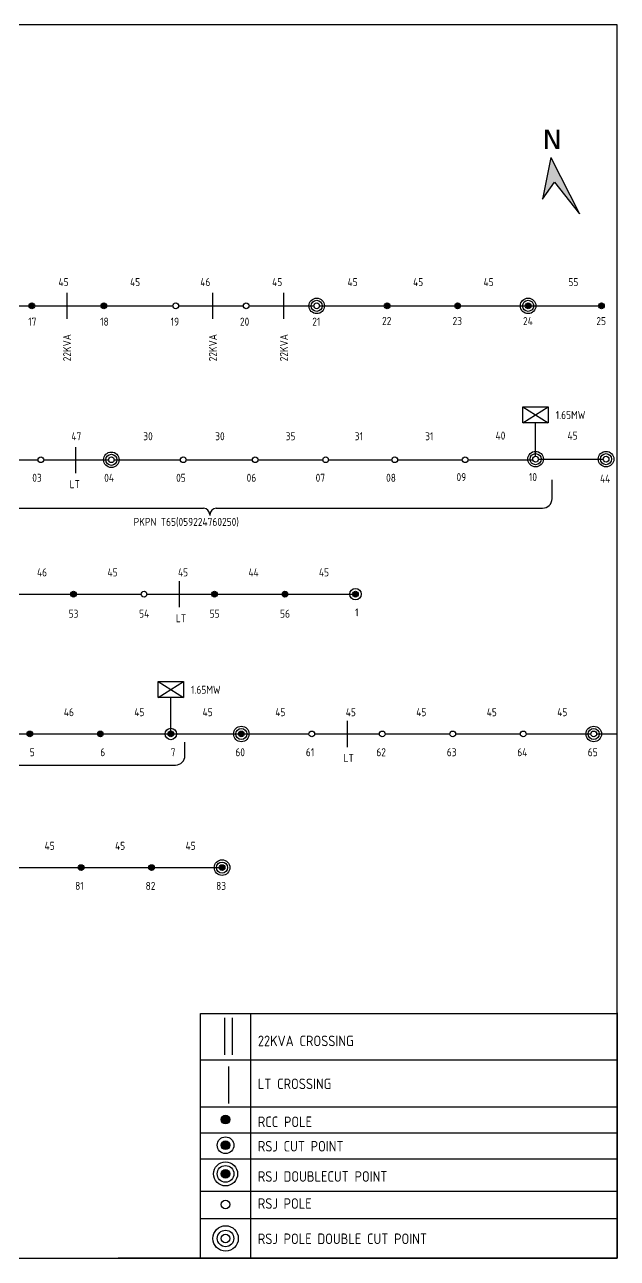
# Model space of a CAD drawing. Header units: millimetres. Extents: x 48530 to 51620, y -10326 to -9463.
# Drawn here: x 49331 to 49742, y -10326 to -9469 of the extents above; entities that cross this region are included whole.
import ezdxf

# ---------------------------------------------------------------- set-up
doc = ezdxf.new("R2010")
doc.units = ezdxf.units.MM
doc.styles.get("Standard").update_dxf_attribs({"font": 'dim.shx'})
pattern_1 = [(360, (744.292, -43.956), (2e-15, 6.985), [5.08, -1.905]), (90, (744.292, -43.956), (-6.985, 2e-15), [5.08, -1.905])]
pattern_2 = [(360, (794.2475, -43.956), (2e-15, 6.985), [5.08, -1.905]), (90, (794.2475, -43.956), (-6.985, 2e-15), [5.08, -1.905])]
pattern_3 = [(360, (991.0705, -43.956), (2e-15, 6.985), [5.08, -1.905]), (90, (991.0705, -43.956), (-6.985, 2e-15), [5.08, -1.905])]
pattern_4 = [(360, (1040.026, -43.956), (2e-15, 6.985), [5.08, -1.905]), (90, (1040.026, -43.956), (-6.985, 2e-15), [5.08, -1.905])]
pattern_5 = [(270, (58984.84, 38726.9506), (6.985, -1e-15), [5.08, -1.905]), (360, (58984.84, 38726.9506), (2e-15, 6.985), [5.08, -1.905])]
pattern_6 = [(270, (59082.7516, 38726.9506), (6.985, -1e-15), [5.08, -1.905]), (360, (59082.7516, 38726.9506), (2e-15, 6.985), [5.08, -1.905])]
pattern_7 = [(270, (59131.7074, 38726.9506), (6.985, -1e-15), [5.08, -1.905]), (360, (59131.7074, 38726.9506), (2e-15, 6.985), [5.08, -1.905])]
pattern_8 = [(270, (59101.376, 38629.806), (6.985, -1e-15), [5.08, -1.905]), (360, (59101.376, 38629.806), (2e-15, 6.985), [5.08, -1.905])]
pattern_9 = [(270, (58990.092, 38536.934), (6.985, -1e-15), [5.08, -1.905]), (360, (58990.092, 38536.934), (2e-15, 6.985), [5.08, -1.905])]
pattern_10 = [(270, (59039.048, 38536.934), (6.985, -1e-15), [5.08, -1.905]), (360, (59039.048, 38536.934), (2e-15, 6.985), [5.08, -1.905])]
pattern_11 = [(270, (59088.0034, 38536.934), (6.985, -1e-15), [5.08, -1.905]), (360, (59088.0034, 38536.934), (2e-15, 6.985), [5.08, -1.905])]
pattern_12 = [(270, (58954.509, 38629.806), (6.985, -1e-15), [5.08, -1.905]), (360, (58954.509, 38629.806), (2e-15, 6.985), [5.08, -1.905])]
pattern_13 = [(270, (59003.4644, 38629.806), (6.985, -1e-15), [5.08, -1.905]), (360, (59003.4644, 38629.806), (2e-15, 6.985), [5.08, -1.905])]
pattern_14 = [(270, (59052.42, 38629.806), (6.985, -1e-15), [5.08, -1.905]), (360, (59052.42, 38629.806), (2e-15, 6.985), [5.08, -1.905])]
pattern_15 = [(360, (1088.982, -43.956), (2e-15, 6.985), [5.08, -1.905]), (90, (1088.982, -43.956), (-6.985, 2e-15), [5.08, -1.905])]
pattern_16 = [(360, (1139.906, -43.956), (2e-15, 6.985), [5.08, -1.905]), (90, (1139.906, -43.956), (-6.985, 2e-15), [5.08, -1.905])]
pattern_17 = [(270, (59180.663, 38726.9506), (6.985, -1e-15), [5.08, -1.905]), (360, (59180.663, 38726.9506), (2e-15, 6.985), [5.08, -1.905])]

msp = doc.modelspace()

# ---------------------------------------------------------------- hatches: boundary and pattern name
h = msp.add_hatch(color=256)
h.dxf.hatch_style = 1
h.paths.add_polyline_path([(49696.11, -9561.07), (49690.38, -9590), (49698.68, -9578.29), (49716.05, -9600.19)])
h = msp.add_hatch()
h.set_pattern_fill('ANGLE', color=256)
h.set_pattern_definition(pattern_1)
h.paths.add_polyline_path([(49337.71, -9664.14, 1), (49333.75, -9664.14, 1)])
h = msp.add_hatch()
h.set_pattern_fill('ANGLE', color=256)
h.set_pattern_definition(pattern_1)
h.paths.add_polyline_path([(49333.75, -9664.14, 1), (49337.71, -9664.14, 1)])
h = msp.add_hatch(color=256)
h.dxf.hatch_style = 1
h.paths.add_polyline_path([(49333.75, -9664.14, 1), (49337.71, -9664.14, 1)])
h = msp.add_hatch()
h.set_pattern_fill('ANGLE', color=256)
h.set_pattern_definition(pattern_1)
h.paths.add_polyline_path([(49337.71, -9664.14, 1), (49333.75, -9664.14, 1)])
h = msp.add_hatch()
h.set_pattern_fill('ANGLE', color=256)
h.set_pattern_definition(pattern_1)
h.paths.add_polyline_path([(49333.75, -9664.14, 1), (49337.71, -9664.14, 1)])
h = msp.add_hatch(color=256)
h.dxf.hatch_style = 1
h.paths.add_polyline_path([(49333.75, -9664.14, 1), (49337.71, -9664.14, 1)])
h = msp.add_hatch()
h.set_pattern_fill('ANGLE', color=256)
h.set_pattern_definition(pattern_2)
h.paths.add_polyline_path([(49387.67, -9664.14, 1), (49383.71, -9664.14, 1)])
h = msp.add_hatch()
h.set_pattern_fill('ANGLE', color=256)
h.set_pattern_definition(pattern_2)
h.paths.add_polyline_path([(49383.71, -9664.14, 1), (49387.67, -9664.14, 1)])
h = msp.add_hatch(color=256)
h.dxf.hatch_style = 1
h.paths.add_polyline_path([(49383.71, -9664.14, 1), (49387.67, -9664.14, 1)])
h = msp.add_hatch()
h.set_pattern_fill('ANGLE', color=256)
h.set_pattern_definition(pattern_2)
h.paths.add_polyline_path([(49387.67, -9664.14, 1), (49383.71, -9664.14, 1)])
h = msp.add_hatch()
h.set_pattern_fill('ANGLE', color=256)
h.set_pattern_definition(pattern_2)
h.paths.add_polyline_path([(49383.71, -9664.14, 1), (49387.67, -9664.14, 1)])
h = msp.add_hatch(color=256)
h.dxf.hatch_style = 1
h.paths.add_polyline_path([(49383.71, -9664.14, 1), (49387.67, -9664.14, 1)])
h = msp.add_hatch()
h.set_pattern_fill('ANGLE', color=256)
h.set_pattern_definition(pattern_3)
h.paths.add_polyline_path([(49584.49, -9664.14, 1), (49580.53, -9664.14, 1)])
h = msp.add_hatch()
h.set_pattern_fill('ANGLE', color=256)
h.set_pattern_definition(pattern_3)
h.paths.add_polyline_path([(49580.53, -9664.14, 1), (49584.49, -9664.14, 1)])
h = msp.add_hatch(color=256)
h.dxf.hatch_style = 1
h.paths.add_polyline_path([(49580.53, -9664.14, 1), (49584.49, -9664.14, 1)])
h = msp.add_hatch()
h.set_pattern_fill('ANGLE', color=256)
h.set_pattern_definition(pattern_3)
h.paths.add_polyline_path([(49584.49, -9664.14, 1), (49580.53, -9664.14, 1)])
h = msp.add_hatch()
h.set_pattern_fill('ANGLE', color=256)
h.set_pattern_definition(pattern_3)
h.paths.add_polyline_path([(49580.53, -9664.14, 1), (49584.49, -9664.14, 1)])
h = msp.add_hatch(color=256)
h.dxf.hatch_style = 1
h.paths.add_polyline_path([(49580.53, -9664.14, 1), (49584.49, -9664.14, 1)])
h = msp.add_hatch()
h.set_pattern_fill('ANGLE', color=256)
h.set_pattern_definition(pattern_4)
h.paths.add_polyline_path([(49633.44, -9664.14, 1), (49629.49, -9664.14, 1)])
h = msp.add_hatch()
h.set_pattern_fill('ANGLE', color=256)
h.set_pattern_definition(pattern_4)
h.paths.add_polyline_path([(49629.49, -9664.14, 1), (49633.44, -9664.14, 1)])
h = msp.add_hatch(color=256)
h.dxf.hatch_style = 1
h.paths.add_polyline_path([(49629.49, -9664.14, 1), (49633.44, -9664.14, 1)])
h = msp.add_hatch()
h.set_pattern_fill('ANGLE', color=256)
h.set_pattern_definition(pattern_4)
h.paths.add_polyline_path([(49633.44, -9664.14, 1), (49629.49, -9664.14, 1)])
h = msp.add_hatch()
h.set_pattern_fill('ANGLE', color=256)
h.set_pattern_definition(pattern_4)
h.paths.add_polyline_path([(49629.49, -9664.14, 1), (49633.44, -9664.14, 1)])
h = msp.add_hatch(color=256)
h.dxf.hatch_style = 1
h.paths.add_polyline_path([(49629.49, -9664.14, 1), (49633.44, -9664.14, 1)])
h = msp.add_hatch()
h.set_pattern_fill('ANGLE', color=256)
h.set_pattern_definition(pattern_15)
h.paths.add_polyline_path([(49682.4, -9664.14, 1), (49678.44, -9664.14, 1)])
h = msp.add_hatch()
h.set_pattern_fill('ANGLE', color=256)
h.set_pattern_definition(pattern_15)
h.paths.add_polyline_path([(49678.44, -9664.14, 1), (49682.4, -9664.14, 1)])
h = msp.add_hatch(color=256)
h.dxf.hatch_style = 1
h.paths.add_polyline_path([(49682.4, -9664.14, 1), (49678.44, -9664.14, 1)])
h = msp.add_hatch()
h.set_pattern_fill('ANGLE', color=256)
h.set_pattern_definition(pattern_15)
h.paths.add_polyline_path([(49682.4, -9664.14, 1), (49678.44, -9664.14, 1)])
h = msp.add_hatch()
h.set_pattern_fill('ANGLE', color=256)
h.set_pattern_definition(pattern_15)
h.paths.add_polyline_path([(49678.44, -9664.14, 1), (49682.4, -9664.14, 1)])
h = msp.add_hatch(color=256)
h.dxf.hatch_style = 1
h.paths.add_polyline_path([(49682.4, -9664.14, 1), (49678.44, -9664.14, 1)])
h = msp.add_hatch()
h.set_pattern_fill('ANGLE', color=256)
h.set_pattern_definition(pattern_16)
h.paths.add_polyline_path([(49733.32, -9664.14, 1), (49729.37, -9664.14, 1)])
h = msp.add_hatch()
h.set_pattern_fill('ANGLE', color=256)
h.set_pattern_definition(pattern_16)
h.paths.add_polyline_path([(49729.37, -9664.14, 1), (49733.32, -9664.14, 1)])
h = msp.add_hatch(color=256)
h.dxf.hatch_style = 1
h.paths.add_polyline_path([(49729.37, -9664.14, 1), (49733.32, -9664.14, 1)])
h = msp.add_hatch()
h.set_pattern_fill('ANGLE', color=256)
h.set_pattern_definition(pattern_16)
h.paths.add_polyline_path([(49733.32, -9664.14, 1), (49729.37, -9664.14, 1)])
h = msp.add_hatch()
h.set_pattern_fill('ANGLE', color=256)
h.set_pattern_definition(pattern_16)
h.paths.add_polyline_path([(49729.37, -9664.14, 1), (49733.32, -9664.14, 1)])
h = msp.add_hatch(color=256)
h.dxf.hatch_style = 1
h.paths.add_polyline_path([(49729.37, -9664.14, 1), (49733.32, -9664.14, 1)])
h = msp.add_hatch()
h.set_pattern_fill('ANGLE', color=256, angle=-90)
h.set_pattern_definition(pattern_5)
h.paths.add_polyline_path([(49366.64, -9864.49, 1), (49362.68, -9864.49, 1)])
h = msp.add_hatch()
h.set_pattern_fill('ANGLE', color=256, angle=-90)
h.set_pattern_definition(pattern_5)
h.paths.add_polyline_path([(49366.64, -9864.49, 1), (49362.68, -9864.49, 1)])
h = msp.add_hatch(color=256)
h.dxf.hatch_style = 1
h.paths.add_polyline_path([(49366.64, -9864.49, 1), (49362.68, -9864.49, 1)])
h = msp.add_hatch()
h.set_pattern_fill('ANGLE', color=256, angle=-90)
h.set_pattern_definition(pattern_6)
h.paths.add_polyline_path([(49464.55, -9864.49, 1), (49460.59, -9864.49, 1)])
h = msp.add_hatch()
h.set_pattern_fill('ANGLE', color=256, angle=-90)
h.set_pattern_definition(pattern_6)
h.paths.add_polyline_path([(49464.55, -9864.49, 1), (49460.59, -9864.49, 1)])
h = msp.add_hatch(color=256)
h.dxf.hatch_style = 1
h.paths.add_polyline_path([(49464.55, -9864.49, 1), (49460.59, -9864.49, 1)])
h = msp.add_hatch()
h.set_pattern_fill('ANGLE', color=256, angle=-90)
h.set_pattern_definition(pattern_7)
h.paths.add_polyline_path([(49513.5, -9864.49, 1), (49509.55, -9864.49, 1)])
h = msp.add_hatch()
h.set_pattern_fill('ANGLE', color=256, angle=-90)
h.set_pattern_definition(pattern_7)
h.paths.add_polyline_path([(49513.5, -9864.49, 1), (49509.55, -9864.49, 1)])
h = msp.add_hatch(color=256)
h.dxf.hatch_style = 1
h.paths.add_polyline_path([(49513.5, -9864.49, 1), (49509.55, -9864.49, 1)])
h = msp.add_hatch()
h.set_pattern_fill('ANGLE', color=256, angle=-90)
h.set_pattern_definition(pattern_17)
h.paths.add_polyline_path([(49562.46, -9864.49, 1), (49558.5, -9864.49, 1)])
h = msp.add_hatch()
h.set_pattern_fill('ANGLE', color=256, angle=-90)
h.set_pattern_definition(pattern_17)
h.paths.add_polyline_path([(49562.46, -9864.49, 1), (49558.5, -9864.49, 1)])
h = msp.add_hatch(color=256)
h.dxf.hatch_style = 1
h.paths.add_polyline_path([(49562.46, -9864.49, 1), (49558.5, -9864.49, 1)])
h = msp.add_hatch()
h.set_pattern_fill('ANGLE', color=256, angle=-90)
h.set_pattern_definition(pattern_12)
h.paths.add_polyline_path([(49336.31, -9961.64, 1), (49332.35, -9961.64, 1)])
h = msp.add_hatch()
h.set_pattern_fill('ANGLE', color=256, angle=-90)
h.set_pattern_definition(pattern_12)
h.paths.add_polyline_path([(49336.31, -9961.64, 1), (49332.35, -9961.64, 1)])
h = msp.add_hatch(color=256)
h.dxf.hatch_style = 1
h.paths.add_polyline_path([(49336.31, -9961.64, 1), (49332.35, -9961.64, 1)])
h = msp.add_hatch()
h.set_pattern_fill('ANGLE', color=256, angle=-90)
h.set_pattern_definition(pattern_12)
h.paths.add_polyline_path([(49336.31, -9961.64, 1), (49332.35, -9961.64, 1)])
h = msp.add_hatch()
h.set_pattern_fill('ANGLE', color=256, angle=-90)
h.set_pattern_definition(pattern_12)
h.paths.add_polyline_path([(49336.31, -9961.64, 1), (49332.35, -9961.64, 1)])
h = msp.add_hatch(color=256)
h.dxf.hatch_style = 1
h.paths.add_polyline_path([(49336.31, -9961.64, 1), (49332.35, -9961.64, 1)])
h = msp.add_hatch()
h.set_pattern_fill('ANGLE', color=256, angle=-90)
h.set_pattern_definition(pattern_13)
h.paths.add_polyline_path([(49385.26, -9961.64, 1), (49381.31, -9961.64, 1)])
h = msp.add_hatch()
h.set_pattern_fill('ANGLE', color=256, angle=-90)
h.set_pattern_definition(pattern_13)
h.paths.add_polyline_path([(49385.26, -9961.64, 1), (49381.31, -9961.64, 1)])
h = msp.add_hatch(color=256)
h.dxf.hatch_style = 1
h.paths.add_polyline_path([(49385.26, -9961.64, 1), (49381.31, -9961.64, 1)])
h = msp.add_hatch()
h.set_pattern_fill('ANGLE', color=256, angle=-90)
h.set_pattern_definition(pattern_13)
h.paths.add_polyline_path([(49385.26, -9961.64, 1), (49381.31, -9961.64, 1)])
h = msp.add_hatch()
h.set_pattern_fill('ANGLE', color=256, angle=-90)
h.set_pattern_definition(pattern_13)
h.paths.add_polyline_path([(49385.26, -9961.64, 1), (49381.31, -9961.64, 1)])
h = msp.add_hatch(color=256)
h.dxf.hatch_style = 1
h.paths.add_polyline_path([(49385.26, -9961.64, 1), (49381.31, -9961.64, 1)])
h = msp.add_hatch()
h.set_pattern_fill('ANGLE', color=256, angle=-90)
h.set_pattern_definition(pattern_14)
h.paths.add_polyline_path([(49434.22, -9961.64, 1), (49430.26, -9961.64, 1)])
h = msp.add_hatch()
h.set_pattern_fill('ANGLE', color=256, angle=-90)
h.set_pattern_definition(pattern_14)
h.paths.add_polyline_path([(49434.22, -9961.64, 1), (49430.26, -9961.64, 1)])
h = msp.add_hatch(color=256)
h.dxf.hatch_style = 1
h.paths.add_polyline_path([(49434.22, -9961.64, 1), (49430.26, -9961.64, 1)])
h = msp.add_hatch()
h.set_pattern_fill('ANGLE', color=256, angle=-90)
h.set_pattern_definition(pattern_14)
h.paths.add_polyline_path([(49434.22, -9961.64, 1), (49430.26, -9961.64, 1)])
h = msp.add_hatch()
h.set_pattern_fill('ANGLE', color=256, angle=-90)
h.set_pattern_definition(pattern_14)
h.paths.add_polyline_path([(49434.22, -9961.64, 1), (49430.26, -9961.64, 1)])
h = msp.add_hatch(color=256)
h.dxf.hatch_style = 1
h.paths.add_polyline_path([(49434.22, -9961.64, 1), (49430.26, -9961.64, 1)])
h = msp.add_hatch()
h.set_pattern_fill('ANGLE', color=256, angle=-90)
h.set_pattern_definition(pattern_8)
h.paths.add_polyline_path([(49483.17, -9961.64, 1), (49479.22, -9961.64, 1)])
h = msp.add_hatch()
h.set_pattern_fill('ANGLE', color=256, angle=-90)
h.set_pattern_definition(pattern_8)
h.paths.add_polyline_path([(49483.17, -9961.64, 1), (49479.22, -9961.64, 1)])
h = msp.add_hatch(color=256)
h.dxf.hatch_style = 1
h.paths.add_polyline_path([(49483.17, -9961.64, 1), (49479.22, -9961.64, 1)])
h = msp.add_hatch()
h.set_pattern_fill('ANGLE', color=256, angle=-90)
h.set_pattern_definition(pattern_8)
h.paths.add_polyline_path([(49483.17, -9961.64, 1), (49479.22, -9961.64, 1)])
h = msp.add_hatch()
h.set_pattern_fill('ANGLE', color=256, angle=-90)
h.set_pattern_definition(pattern_8)
h.paths.add_polyline_path([(49483.17, -9961.64, 1), (49479.22, -9961.64, 1)])
h = msp.add_hatch(color=256)
h.dxf.hatch_style = 1
h.paths.add_polyline_path([(49483.17, -9961.64, 1), (49479.22, -9961.64, 1)])
h = msp.add_hatch()
h.set_pattern_fill('ANGLE', color=256, angle=-90)
h.set_pattern_definition(pattern_9)
h.paths.add_polyline_path([(49371.89, -10054.51, 1), (49367.93, -10054.51, 1)])
h = msp.add_hatch()
h.set_pattern_fill('ANGLE', color=256, angle=-90)
h.set_pattern_definition(pattern_9)
h.paths.add_polyline_path([(49371.89, -10054.51, 1), (49367.93, -10054.51, 1)])
h = msp.add_hatch(color=256)
h.dxf.hatch_style = 1
h.paths.add_polyline_path([(49371.89, -10054.51, 1), (49367.93, -10054.51, 1)])
h = msp.add_hatch()
h.set_pattern_fill('ANGLE', color=256, angle=-90)
h.set_pattern_definition(pattern_9)
h.paths.add_polyline_path([(49371.89, -10054.51, 1), (49367.93, -10054.51, 1)])
h = msp.add_hatch()
h.set_pattern_fill('ANGLE', color=256, angle=-90)
h.set_pattern_definition(pattern_9)
h.paths.add_polyline_path([(49371.89, -10054.51, 1), (49367.93, -10054.51, 1)])
h = msp.add_hatch(color=256)
h.dxf.hatch_style = 1
h.paths.add_polyline_path([(49371.89, -10054.51, 1), (49367.93, -10054.51, 1)])
h = msp.add_hatch()
h.set_pattern_fill('ANGLE', color=256, angle=-90)
h.set_pattern_definition(pattern_10)
h.paths.add_polyline_path([(49420.84, -10054.51, 1), (49416.89, -10054.51, 1)])
h = msp.add_hatch()
h.set_pattern_fill('ANGLE', color=256, angle=-90)
h.set_pattern_definition(pattern_10)
h.paths.add_polyline_path([(49420.84, -10054.51, 1), (49416.89, -10054.51, 1)])
h = msp.add_hatch(color=256)
h.dxf.hatch_style = 1
h.paths.add_polyline_path([(49420.84, -10054.51, 1), (49416.89, -10054.51, 1)])
h = msp.add_hatch()
h.set_pattern_fill('ANGLE', color=256, angle=-90)
h.set_pattern_definition(pattern_10)
h.paths.add_polyline_path([(49420.84, -10054.51, 1), (49416.89, -10054.51, 1)])
h = msp.add_hatch()
h.set_pattern_fill('ANGLE', color=256, angle=-90)
h.set_pattern_definition(pattern_10)
h.paths.add_polyline_path([(49420.84, -10054.51, 1), (49416.89, -10054.51, 1)])
h = msp.add_hatch(color=256)
h.dxf.hatch_style = 1
h.paths.add_polyline_path([(49420.84, -10054.51, 1), (49416.89, -10054.51, 1)])
h = msp.add_hatch()
h.set_pattern_fill('ANGLE', color=256, angle=-90)
h.set_pattern_definition(pattern_11)
h.paths.add_polyline_path([(49469.8, -10054.51, 1), (49465.84, -10054.51, 1)])
h = msp.add_hatch()
h.set_pattern_fill('ANGLE', color=256, angle=-90)
h.set_pattern_definition(pattern_11)
h.paths.add_polyline_path([(49469.8, -10054.51, 1), (49465.84, -10054.51, 1)])
h = msp.add_hatch(color=256)
h.dxf.hatch_style = 1
h.paths.add_polyline_path([(49469.8, -10054.51, 1), (49465.84, -10054.51, 1)])
h = msp.add_hatch()
h.set_pattern_fill('ANGLE', color=256, angle=-90)
h.set_pattern_definition(pattern_11)
h.paths.add_polyline_path([(49469.8, -10054.51, 1), (49465.84, -10054.51, 1)])
h = msp.add_hatch()
h.set_pattern_fill('ANGLE', color=256, angle=-90)
h.set_pattern_definition(pattern_11)
h.paths.add_polyline_path([(49469.8, -10054.51, 1), (49465.84, -10054.51, 1)])
h = msp.add_hatch(color=256)
h.dxf.hatch_style = 1
h.paths.add_polyline_path([(49469.8, -10054.51, 1), (49465.84, -10054.51, 1)])
h = msp.add_hatch(color=256)
h.dxf.hatch_style = 1
h.paths.add_polyline_path([(49473.29, -10229.65, 1), (49467.24, -10229.65, 1)])
h = msp.add_hatch(color=256)
h.dxf.hatch_style = 1
h.paths.add_polyline_path([(49473.29, -10247.47, 1), (49467.24, -10247.47, 1)])
h = msp.add_hatch(color=256)
h.dxf.hatch_style = 1
h.paths.add_polyline_path([(49473.29, -10267.38, 1), (49467.24, -10267.38, 1)])

# ---------------------------------------------------------------- linework, layer by layer
for p, q in [((49696.11, -9561.07), (49690.38, -9590)), ((49696.11, -9561.07), (49716.05, -9600.19)), ((49690.38, -9590), (49698.68, -9578.29)), ((49698.68, -9578.29), (49716.05, -9600.19)), ((49359.96, -9655.04), (49359.96, -9673.24)), ((49461.24, -9655.04), (49461.24, -9673.24)), ((49510.58, -9655.04), (49510.58, -9673.24)), ((49288.75, -9664.14), (49333.75, -9664.14)), ((49337.71, -9664.14), (49383.71, -9664.14)), ((49387.67, -9664.14), (49433.67, -9664.14)), ((49437.62, -9664.14), (49482.62, -9664.14)), ((49486.58, -9664.14), (49531.58, -9664.14)), ((49535.53, -9664.14), (49580.53, -9664.14)), ((49584.49, -9664.14), (49629.49, -9664.14)), ((49633.44, -9664.14), (49678.44, -9664.14)), ((49682.4, -9664.14), (49733.32, -9664.14)), ((49676.73, -9734.28), (49694.44, -9745.44)), ((49676.73, -9745.44), (49694.44, -9734.28)), ((49685.59, -9768.7), (49685.59, -9745.44)), ((49365.96, -9762.24), (49365.96, -9780.44)), ((49294.99, -9771.13), (49339.99, -9771.13)), ((49343.95, -9771.13), (49388.95, -9771.13)), ((49392.9, -9771.13), (49438.9, -9771.13)), ((49442.86, -9771.13), (49488.86, -9771.13)), ((49492.81, -9771.13), (49537.81, -9771.13)), ((49541.77, -9771.13), (49585.77, -9771.13)), ((49589.71, -9771.13), (49634.71, -9771.13)), ((49638.66, -9771.13), (49683.66, -9771.13)), ((49687.56, -9770.68), (49732.56, -9770.68)), ((49697.02, -9798.18), (49697.02, -9784.94)), ((49233.84, -9804.75), (49455.04, -9804.75)), ((49463.65, -9804.75), (49464.41, -9804.75)), ((49464.41, -9804.75), (49690.44, -9804.75)), ((49459.34, -9809.15), (49459.34, -9809.72)), ((49438.09, -9855.39), (49438.09, -9873.59)), ((49317.68, -9864.49), (49362.68, -9864.49)), ((49362.68, -9864.49), (49366.64, -9864.49)), ((49366.64, -9864.49), (49411.64, -9864.49)), ((49415.59, -9864.49), (49460.59, -9864.49)), ((49460.59, -9864.49), (49464.55, -9864.49)), ((49464.55, -9864.49), (49509.55, -9864.49)), ((49509.55, -9864.49), (49513.5, -9864.49)), ((49513.5, -9864.49), (49558.5, -9864.49)), ((49558.5, -9864.49), (49562.46, -9864.49)), ((49423.39, -9925.24), (49441.09, -9936.39)), ((49423.39, -9936.39), (49441.09, -9925.24)), ((49432.24, -9959.66), (49432.24, -9936.39)), ((49554.63, -9952.54), (49554.63, -9970.73)), ((49287.35, -9961.64), (49332.35, -9961.64)), ((49332.35, -9961.64), (49336.31, -9961.64)), ((49332.35, -9961.64), (49336.31, -9961.64)), ((49336.31, -9961.64), (49381.31, -9961.64)), ((49381.31, -9961.64), (49385.26, -9961.64)), ((49381.31, -9961.64), (49385.26, -9961.64)), ((49385.26, -9961.64), (49430.26, -9961.64)), ((49430.26, -9961.64), (49434.22, -9961.64)), ((49430.26, -9961.64), (49434.22, -9961.64)), ((49434.22, -9961.64), (49479.22, -9961.64)), ((49479.22, -9961.64), (49483.17, -9961.64)), ((49479.22, -9961.64), (49483.17, -9961.64)), ((49483.17, -9961.64), (49528.17, -9961.64)), ((49532.13, -9961.64), (49577.13, -9961.64)), ((49581.08, -9961.64), (49626.08, -9961.64)), ((49630.04, -9961.64), (49675.04, -9961.64)), ((49679, -9961.64), (49724, -9961.64)), ((49727.95, -9961.64), (49742.36, -9961.64)), ((49442.05, -9976.7), (49442.05, -9967.4)), ((49283.77, -9983.28), (49435.48, -9983.28)), ((49322.93, -10054.51), (49367.93, -10054.51)), ((49367.93, -10054.51), (49371.89, -10054.51)), ((49367.93, -10054.51), (49371.89, -10054.51)), ((49371.89, -10054.51), (49416.89, -10054.51)), ((49416.89, -10054.51), (49420.84, -10054.51)), ((49416.89, -10054.51), (49420.84, -10054.51)), ((49420.84, -10054.51), (49465.84, -10054.51)), ((49465.84, -10054.51), (49469.8, -10054.51)), ((49465.84, -10054.51), (49469.8, -10054.51)), ((49452.93, -10155.85), (49742.36, -10155.85)), ((49469.6, -10158.87), (49469.6, -10184.74)), ((49474.84, -10158.87), (49474.84, -10184.74)), ((49487.6, -10155.85), (49487.6, -10326.05)), ((49452.93, -10188.03), (49742.36, -10188.03)), ((49472.37, -10192.65), (49472.37, -10218.52)), ((49452.93, -10220.79), (49742.36, -10220.79)), ((49452.93, -10238.87), (49742.36, -10238.87)), ((49452.93, -10256.95), (49742.36, -10256.95)), ((49452.93, -10279.35), (49742.36, -10279.35)), ((49452.93, -10298.35), (49742.36, -10298.35)), ((49395.73, -10326.05), (49742.36, -10326.05))]:
    msp.add_line(p, q)
for points in [[(48529.89, -10326.05), (49742.36, -10326.05), (49742.36, -9468.74), (48529.89, -9468.74)], [(49676.73, -9734.28), (49694.44, -9734.28), (49694.44, -9745.44), (49676.73, -9745.44)], [(49423.39, -9925.24), (49441.09, -9925.24), (49441.09, -9936.39), (49423.39, -9936.39)]]:
    msp.add_lwpolyline(points, close=True)
for points in [[(49742.36, -10155.33), (49742.36, -10326.05), (49395.73, -10326.05)], [(49452.93, -10326.05), (49452.93, -10155.85)]]:
    msp.add_lwpolyline(points)
for centre, radius in [((49533.56, -9664.14), 5.4), ((49533.56, -9664.14), 3.86), ((49680.42, -9664.14), 5.4), ((49680.42, -9664.14), 3.86), ((49335.73, -9664.14), 1.98), ((49335.73, -9664.14), 1.98), ((49385.69, -9664.14), 1.98), ((49385.69, -9664.14), 1.98), ((49435.64, -9664.14), 1.98), ((49435.64, -9664.14), 1.98), ((49484.6, -9664.14), 1.98), ((49484.6, -9664.14), 1.98), ((49533.56, -9664.14), 1.98), ((49533.56, -9664.14), 1.98), ((49582.51, -9664.14), 1.98), ((49582.51, -9664.14), 1.98), ((49631.47, -9664.14), 1.98), ((49631.47, -9664.14), 1.98), ((49680.42, -9664.14), 1.98), ((49680.42, -9664.14), 1.98), ((49731.35, -9664.14), 1.98), ((49731.35, -9664.14), 1.98), ((49341.97, -9771.13), 1.98), ((49341.97, -9771.13), 1.98), ((49390.93, -9771.13), 5.4), ((49390.93, -9771.13), 3.86), ((49390.93, -9771.13), 1.98), ((49390.93, -9771.13), 1.98), ((49440.88, -9771.13), 1.98), ((49440.88, -9771.13), 1.98), ((49490.84, -9771.13), 1.98), ((49490.84, -9771.13), 1.98), ((49539.79, -9771.13), 1.98), ((49539.79, -9771.13), 1.98), ((49587.74, -9771.13), 1.98), ((49587.74, -9771.13), 1.98), ((49636.68, -9771.13), 1.98), ((49636.68, -9771.13), 1.98), ((49685.59, -9770.68), 5.4), ((49685.59, -9770.68), 3.86), ((49685.59, -9770.68), 1.98), ((49685.59, -9770.68), 1.98), ((49734.54, -9770.68), 5.4), ((49734.54, -9770.68), 3.86), ((49734.54, -9770.68), 1.98), ((49364.66, -9864.49), 1.98), ((49413.62, -9864.49), 1.98), ((49462.57, -9864.49), 1.98), ((49511.53, -9864.49), 1.98), ((49560.48, -9864.49), 3.98), ((49560.48, -9864.49), 1.98), ((49334.33, -9961.64), 1.98), ((49334.33, -9961.64), 1.98), ((49383.28, -9961.64), 1.98), ((49383.28, -9961.64), 1.98), ((49432.24, -9961.64), 3.98), ((49432.24, -9961.64), 1.98), ((49432.24, -9961.64), 1.98), ((49481.2, -9961.64), 5.4), ((49481.2, -9961.64), 3.86), ((49481.2, -9961.64), 1.98), ((49481.2, -9961.64), 1.98), ((49530.15, -9961.64), 1.98), ((49530.15, -9961.64), 1.98), ((49579.11, -9961.64), 1.98), ((49579.11, -9961.64), 1.98), ((49628.06, -9961.64), 1.98), ((49628.06, -9961.64), 1.98), ((49677.02, -9961.64), 1.98), ((49677.02, -9961.64), 1.98), ((49725.97, -9961.64), 5.4), ((49725.97, -9961.64), 3.86), ((49725.97, -9961.64), 1.98), ((49725.97, -9961.64), 1.98), ((49369.91, -10054.51), 1.98), ((49369.91, -10054.51), 1.98), ((49418.87, -10054.51), 1.98), ((49418.87, -10054.51), 1.98), ((49467.82, -10054.51), 5.4), ((49467.82, -10054.51), 3.86), ((49467.82, -10054.51), 1.98), ((49467.82, -10054.51), 1.98), ((49470.26, -10229.65), 3.03), ((49470.26, -10247.47), 5.81), ((49470.26, -10247.47), 3.03), ((49470.26, -10267.38), 8.36), ((49470.26, -10267.38), 5.81), ((49470.26, -10267.38), 3.03), ((49470.26, -10288.59), 3.03), ((49470.26, -10312.23), 8.83), ((49470.26, -10312.23), 5.74), ((49470.26, -10312.23), 3.03)]:
    msp.add_circle(centre, radius)
for centre, radius, start, end in [((49690.44, -9798.18), 6.57, 270, 0), ((49454.65, -9809.43), 4.7, 3.49399, 85.31343), ((49464.03, -9809.43), 4.7, 94.68657, 176.50601), ((49435.48, -9976.7), 6.57, 270, 0)]:
    msp.add_arc(centre, radius, start, end)

# ---------------------------------------------------------------- texts
at = {"attachment_point": 1}
for s, width, gutter_width, insert, char_height in [('{\\fCourier New|b0|i0|c0|p49;N}', 87.3757, 66.75, (49690.41, -9541.8), 13.3501), ('45', 36.4065, 27.81, (49354.18, -9644.88), 5.563), ('45', 36.4065, 27.81, (49403.91, -9644.88), 5.563), ('46', 36.4065, 27.81, (49452.71, -9644.88), 5.563), ('45', 36.4065, 27.81, (49502.59, -9644.88), 5.563), ('45', 36.4065, 27.81, (49555, -9644.88), 5.563), ('45', 36.4065, 27.81, (49600.5, -9644.88), 5.563), ('45', 36.4065, 27.81, (49649.45, -9644.88), 5.563), ('55', 36.4065, 27.81, (49708.41, -9644.88), 5.563), ('17', 36.4065, 27.81, (49333.2, -9672.35), 5.563), ('18', 36.4065, 27.81, (49383.15, -9672.35), 5.563), ('19', 36.4065, 27.81, (49432.13, -9672.35), 5.563), ('20', 36.4065, 27.81, (49480.25, -9672.35), 5.563), ('21', 36.4065, 27.81, (49530.49, -9672.35), 5.563), ('22', 36.4065, 27.81, (49578.95, -9671.86), 5.563), ('23', 36.4065, 27.81, (49627.91, -9671.94), 5.563), ('24', 36.4065, 27.81, (49676.86, -9671.94), 5.563), ('25', 36.4065, 27.81, (49727.79, -9671.94), 5.563), ('1.65MW', 36.4065, 27.81, (49699.6, -9737.22), 5.563), ('47', 36.4065, 27.81, (49363.14, -9751.98), 5.563), ('30', 36.4065, 27.81, (49413.09, -9751.98), 5.563), ('30', 36.4065, 27.81, (49463.05, -9751.98), 5.563), ('35', 36.4065, 27.81, (49512.01, -9751.98), 5.563), ('31', 36.4065, 27.81, (49559.95, -9751.98), 5.563), ('31', 36.4065, 27.81, (49608.89, -9751.98), 5.563), ('40', 36.4065, 27.81, (49657.8, -9751.53), 5.563), ('45', 36.4065, 27.81, (49707.8, -9751.53), 5.563), ('03', 36.4065, 27.81, (49336, -9780.83), 5.563), ('04', 36.4065, 27.81, (49385.95, -9780.83), 5.563), ('05', 36.4065, 27.81, (49435.91, -9780.83), 5.563), ('06', 36.4065, 27.81, (49484.87, -9780.83), 5.563), ('07', 36.4065, 27.81, (49532.81, -9780.83), 5.563), ('08', 36.4065, 27.81, (49581.75, -9780.83), 5.563), ('09', 36.4065, 27.81, (49630.66, -9780.38), 5.563), ('10', 36.4065, 27.81, (49680.96, -9780.38), 5.563), ('44', 36.4065, 27.81, (49730.33, -9781.48), 5.563), ('LT', 36.4065, 27.81, (49361.96, -9785.29), 5.563), ('PKPN T65(059224760250)', 124.0426, 27.81, (49406.38, -9811.49), 5.5625), ('46', 36.4065, 27.81, (49339.29, -9846.59), 5.563), ('45', 36.4065, 27.81, (49388.25, -9846.59), 5.563), ('45', 36.4065, 27.81, (49437.21, -9846.59), 5.563), ('44', 36.4065, 27.81, (49486.16, -9846.59), 5.563), ('45', 36.4065, 27.81, (49535.12, -9846.59), 5.563), ('53', 36.4065, 27.81, (49361.26, -9875.29), 5.563), ('54', 36.4065, 27.81, (49410.22, -9875.29), 5.563), ('55', 36.4065, 27.81, (49459.18, -9875.29), 5.563), ('56', 36.4065, 27.81, (49508.13, -9875.29), 5.563), ('1', 36.4065, 27.81, (49560.23, -9874.42), 5.56), ('LT', 36.4065, 27.81, (49435.69, -9878.44), 5.563), ('1.65MW', 36.4065, 27.81, (49446.25, -9928.17), 5.563), ('46', 36.4065, 27.81, (49357.92, -9943.74), 5.563), ('45', 36.4065, 27.81, (49406.87, -9943.74), 5.563), ('45', 36.4065, 27.81, (49406.87, -9943.74), 5.563), ('45', 36.4065, 27.81, (49454.26, -9943.74), 5.563), ('45', 36.4065, 27.81, (49454.26, -9943.74), 5.563), ('45', 36.4065, 27.81, (49504.79, -9943.74), 5.563), ('45', 36.4065, 27.81, (49504.79, -9943.74), 5.563), ('45', 36.4065, 27.81, (49553.74, -9943.74), 5.563), ('45', 36.4065, 27.81, (49553.74, -9943.74), 5.563), ('45', 36.4065, 27.81, (49602.7, -9943.74), 5.563), ('45', 36.4065, 27.81, (49602.7, -9943.74), 5.563), ('45', 36.4065, 27.81, (49651.65, -9943.74), 5.563), ('45', 36.4065, 27.81, (49651.65, -9943.74), 5.563), ('45', 36.4065, 27.81, (49700.61, -9943.74), 5.563), ('45', 36.4065, 27.81, (49700.61, -9943.74), 5.563), ('5', 36.4065, 27.81, (49334.25, -9971.57), 5.56), ('6', 36.4065, 27.81, (49383.21, -9971.57), 5.56), ('7', 36.4065, 27.81, (49432.16, -9971.57), 5.56), ('60', 36.4065, 27.81, (49477.06, -9971.57), 5.563), ('61', 36.4065, 27.81, (49526.02, -9971.57), 5.563), ('LT', 36.4065, 27.81, (49552.22, -9975.58), 5.563), ('62', 36.4065, 27.81, (49574.97, -9971.57), 5.563), ('63', 36.4065, 27.81, (49623.93, -9971.57), 5.563), ('64', 36.4065, 27.81, (49672.88, -9971.57), 5.563), ('65', 36.4065, 27.81, (49721.84, -9971.57), 5.563), ('45', 36.4065, 27.81, (49344.55, -10036.61), 5.563), ('45', 36.4065, 27.81, (49344.55, -10036.61), 5.563), ('45', 36.4065, 27.81, (49393.5, -10036.61), 5.563), ('45', 36.4065, 27.81, (49393.5, -10036.61), 5.563), ('45', 36.4065, 27.81, (49442.46, -10036.61), 5.563), ('45', 36.4065, 27.81, (49442.46, -10036.61), 5.563), ('81', 36.4065, 27.81, (49365.78, -10064.44), 5.563), ('82', 36.4065, 27.81, (49414.73, -10064.44), 5.563), ('83', 36.4065, 27.81, (49463.69, -10064.44), 5.563), ('22KVA CROSSING', 145.8869, 36.71, (49492.67, -10171.28), 7.3425), ('LT CROSSING', 145.8869, 36.71, (49492.67, -10201.12), 7.3425), ('RCC POLE', 145.8869, 36.71, (49492.67, -10227.51), 7.343), ('RSJ CUT POINT', 145.8869, 36.71, (49492.67, -10244.48), 7.3425), ('RSJ DOUBLECUT POINT', 145.8869, 36.71, (49492.67, -10265.48), 7.3425), ('RSJ POLE', 145.8869, 36.71, (49492.67, -10284.3), 7.343), ('RSJ POLE DOUBLE CUT POINT', 192.4318, 36.71, (49492.67, -10308.79), 7.3425)]:
    msp.add_mtext_dynamic_manual_height_columns(s, width=width, gutter_width=gutter_width, heights=[0], dxfattribs=dict(at, insert=insert, char_height=char_height))
at = {"char_height": 5.563, "attachment_point": 1, "rotation": 90}
for insert in [(49357.41, -9702.69), (49458.69, -9702.69), (49508.04, -9702.69)]:
    msp.add_mtext_dynamic_manual_height_columns('22KVA', width=36.4065, gutter_width=27.81, heights=[0], dxfattribs=dict(at, insert=insert))

doc.saveas('drawing.dxf')
